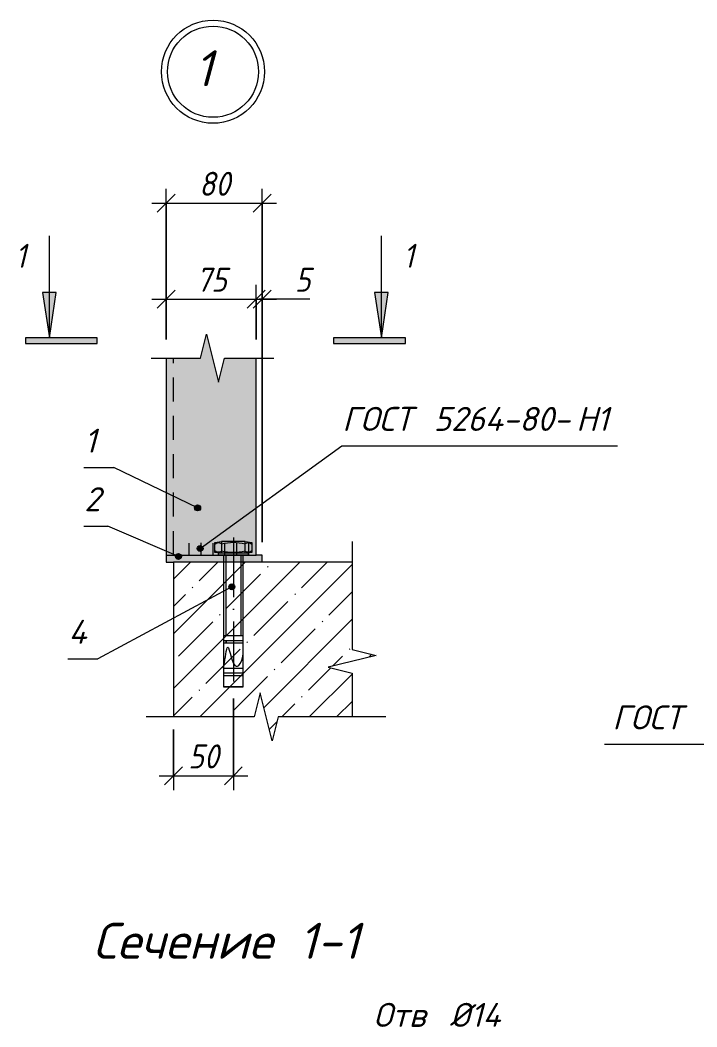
# Model space of a CAD drawing. Header units: millimetres. Extents: x -508 to 38670, y -99 to 8560.
# Drawn here: x 16004 to 16569, y 3922 to 4762 of the extents above; entities that cross this region are included whole.
import ezdxf

# ---------------------------------------------------------------- set-up
doc = ezdxf.new("R2010")
doc.units = ezdxf.units.MM
doc.linetypes.add('200_ШТРИХ_ш1п0_6_', pattern=[32, 20, -12])
doc.linetypes.add('50_200_ШТРИХ_1Т_ш5_п1_п1_', pattern=[70, 50, -10, 0, -10])
for name, color, linetype, lineweight in [('A-ANNO-DIMS', 7, 'Continuous', 9), ('A-ANNO-DIMS-10', 7, 'Continuous', 9), ('A-ANNO-NOTE', 7, 'Continuous', 9), ('A-DETL', 7, 'Continuous', 9), ('A-DETL-1', 7, 'Continuous', 5), ('A-DETL-2', 7, '200_ШТРИХ_ш1п0_6_', 5), ('A-DETL-3', 7, 'Continuous', 20), ('A-DETL-4', 7, '50_200_ШТРИХ_1Т_ш5_п1_п1_', 5), ('A-DETL-GENF', 7, 'Continuous', 9), ('A-DETL-GENF-1', 7, 'Continuous', 5), ('G-ANNO-TEXT', 7, 'Continuous', 9)]:
    doc.layers.add(name, color=color, linetype=linetype, lineweight=lineweight)
doc.layers.add('A-DETL-GENF-2', color=7, linetype='Continuous', lineweight=9, true_color=0xffffff)
doc.styles.add('ISOCPEUR_B_I', font='', dxfattribs={"height": 30})
doc.styles.add('ISOCPEUR_I_2', font='isocpeui.ttf', dxfattribs={"width": 0.9, "height": 20})
doc.styles.add('ISOCPEUR_I_4', font='isocpeui.ttf', dxfattribs={"height": 20})
doc.styles.get('ISOCPEUR_B_I').set_extended_font_data('ISOCPEUR', italic=True, bold=True)
doc.dimstyles.new('ISO-2_0_0_9К_СРЕДНИЙ_1', dxfattribs={"dimscale": 304.8, "dimtxt": 19.919624, "dimasz": 0.049213, "dimexe": 0.03937, "dimexo": 0, "dimgap": 0, "dimtad": 1, "dimdec": 0, "dimzin": 0, "dimdsep": 46, "dimtxsty": 'ISOCPEUR_I_2', "dimblk1": 'OBLIQUE', "dimblk2": 'OBLIQUE', "dimsah": 1, "dimcen": 0.09, "dimdle": 0.03937, "dimazin": 0, "dimtfac": 1, "dimtdec": 4, "dimtix": 1, "dimtmove": 0, "dimatfit": 3, "dimfxl": 1, "dimtvp": 1, "dimtolj": 1, "dimtzin": 0, "dimarcsym": 2})
doc.dimstyles.new('ISO-2_0_0_9К_СРЕДНИЙ_2', dxfattribs={"dimscale": 304.8, "dimtxt": 19.919624, "dimasz": 0.049213, "dimexe": 0.03937, "dimexo": 0, "dimgap": 0, "dimtad": 1, "dimdec": 0, "dimzin": 0, "dimdsep": 46, "dimtxsty": 'ISOCPEUR_I_2', "dimblk1": 'OBLIQUE', "dimblk2": 'OBLIQUE', "dimsah": 1, "dimcen": 0.09, "dimdle": 0.03937, "dimazin": 0, "dimtfac": 1, "dimtdec": 4, "dimtix": 1, "dimtmove": 1, "dimatfit": 3, "dimfxl": 1, "dimtvp": 1, "dimtolj": 1, "dimtzin": 0, "dimarcsym": 2})

# ---------------------------------------------------------------- blocks, each defined once
blk = doc.blocks.new('DET_Линия разрыва - Линия разрыва-17294155-АР1_Фахверк из 2-х уголков Ф-11_1_ Ф-18_1_ Ф-19_1_ Ф-20_1_Узлы 2 эт_')
at = {"layer": 'A-DETL-GENF'}
for p, q in [((-5, 20), (-10, 0)), ((5, -20), (-5, 20)), ((-10, 0), (-46.35, 0)), ((10, 0), (5, -20)), ((100, 0), (10, 0))]:
    blk.add_line(p, q, dxfattribs=at)
blk = doc.blocks.new('DET_Линия разрыва - Линия разрыва-V18-АР1_Фахверк из 2-х уголков Ф-11_1_ Ф-18_1_ Ф-19_1_ Ф-20_1_Узлы 2 эт_')
at = {"layer": 'A-DETL-GENF'}
for p, q in [((-5, 20), (-10, 0)), ((5, -20), (-5, 20)), ((-10, 0), (-100, 0)), ((10, 0), (5, -20)), ((100, 0), (10, 0))]:
    blk.add_line(p, q, dxfattribs=at)
blk = doc.blocks.new('DET_Линия разрыва - Линия разрыва-30620828-АР1_Фахверк из 2-х уголков Ф-11_1_ Ф-18_1_ Ф-19_1_ Ф-20_1_Узлы 2 эт_')
at = {"layer": 'A-DETL-GENF'}
for p, q in [((-5, 20), (-10, 0)), ((5, -20), (-5, 20)), ((-10, 0), (-51.14, 0)), ((10, 0), (5, -20)), ((51.14, 0), (10, 0))]:
    blk.add_line(p, q, dxfattribs=at)
blk = doc.blocks.new('_AT__Текстовая выноска 2_0 - _AT__Текстовая выноска 2_0-30620700-АР1_Фахверк из 2-х уголков Ф-11_1_ Ф-18_1_ Ф-19_1_ Ф-20_1_Узлы 2 эт_')
at = {"layer": 'A-ANNO-NOTE'}
blk.add_line((0, 0), (23, 0), dxfattribs=at)
blk = doc.blocks.new('DIMBLOCK260-АР1_Фахверк из 2-х уголков Ф-11_1_ Ф-18_1_ Ф-19_1_ Ф-20_1_Узлы 2 эт_')
at = {"layer": 'A-ANNO-DIMS-10'}
for p, q in [((16125.91, 4524.58), (16125.91, 4541.02)), ((16200.91, 4495.41), (16200.91, 4541.02)), ((16113.91, 4529.02), (16200.91, 4529.02)), ((16125.91, 4529.02), (16125.91, 4524.58)), ((16200.91, 4529.02), (16200.91, 4495.41))]:
    blk.add_line(p, q, dxfattribs=at)
at = {"layer": 'A-ANNO-DIMS-10', "lineweight": 20}
for p, q in [((16125.91, 4529.02), (16133.41, 4536.52)), ((16200.91, 4529.02), (16208.41, 4536.52)), ((16125.91, 4529.02), (16118.41, 4521.52)), ((16200.91, 4529.02), (16193.41, 4521.52))]:
    blk.add_line(p, q, dxfattribs=at)
at = {"layer": 'A-ANNO-DIMS-10', "color": 0, "insert": (16150.76, 4555.15), "char_height": 20, "width": 30.3391, "attachment_point": 1, "line_spacing_factor": 1.149209, "style": 'ISOCPEUR_I_2'}
blk.add_mtext('75', dxfattribs=at)
blk = doc.blocks.new('_Oblique')
at = {"color": 0, "linetype": 'ByBlock', "lineweight": -2}
blk.add_line((-0.5, -0.5), (0.5, 0.5), dxfattribs=at)
blk = doc.blocks.new('DIMBLOCK261-АР1_Фахверк из 2-х уголков Ф-11_1_ Ф-18_1_ Ф-19_1_ Ф-20_1_Узлы 2 эт_')
at = {"layer": 'A-ANNO-DIMS-10'}
for p, q in [((16200.91, 4495.41), (16200.91, 4541.02)), ((16205.91, 4495.77), (16205.91, 4541.02)), ((16200.91, 4529.02), (16217.91, 4529.02)), ((16200.91, 4529.02), (16200.91, 4495.41)), ((16233.18, 4529.02), (16203.41, 4529.02)), ((16205.91, 4529.02), (16205.91, 4495.77)), ((16245.82, 4529.02), (16233.18, 4529.02))]:
    blk.add_line(p, q, dxfattribs=at)
at = {"layer": 'A-ANNO-DIMS-10', "lineweight": 20}
for p, q in [((16200.91, 4529.02), (16208.41, 4536.52)), ((16205.91, 4529.02), (16213.41, 4536.52)), ((16200.91, 4529.02), (16193.41, 4521.52)), ((16205.91, 4529.02), (16198.41, 4521.52))]:
    blk.add_line(p, q, dxfattribs=at)
at = {"layer": 'A-ANNO-DIMS-10', "color": 0, "insert": (16233.18, 4555.15), "char_height": 20, "width": 15.1696, "attachment_point": 1, "line_spacing_factor": 1.149209, "style": 'ISOCPEUR_I_2'}
blk.add_mtext('\\fISOCPEUR|b0|i1|c204|p34|;\\W.9;5', dxfattribs=at)
blk = doc.blocks.new('DIMBLOCK262-АР1_Фахверк из 2-х уголков Ф-11_1_ Ф-18_1_ Ф-19_1_ Ф-20_1_Узлы 2 эт_')
at = {"layer": 'A-ANNO-DIMS-10'}
for p, q in [((16125.91, 4495.41), (16125.91, 4621.02)), ((16205.91, 4326.34), (16205.91, 4621.02)), ((16113.91, 4609.02), (16217.91, 4609.02)), ((16125.91, 4609.02), (16125.91, 4495.41)), ((16205.91, 4609.02), (16205.91, 4326.34))]:
    blk.add_line(p, q, dxfattribs=at)
at = {"layer": 'A-ANNO-DIMS-10', "lineweight": 20}
for p, q in [((16125.91, 4609.02), (16118.41, 4601.52)), ((16125.91, 4609.02), (16133.41, 4616.52)), ((16205.91, 4609.02), (16198.41, 4601.52)), ((16205.91, 4609.02), (16213.41, 4616.52))]:
    blk.add_line(p, q, dxfattribs=at)
at = {"layer": 'A-ANNO-DIMS-10', "color": 0, "insert": (16153.26, 4635.15), "char_height": 20, "width": 30.3391, "attachment_point": 1, "line_spacing_factor": 1.149209, "style": 'ISOCPEUR_I_2'}
blk.add_mtext('80', dxfattribs=at)
blk = doc.blocks.new('DIMBLOCK263-АР1_Фахверк из 2-х уголков Ф-11_1_ Ф-18_1_ Ф-19_1_ Ф-20_1_Узлы 2 эт_')
at = {"layer": 'A-ANNO-DIMS-10'}
for p, q in [((16181.87, 4196.07), (16181.87, 4119.59)), ((16181.87, 4131.59), (16181.87, 4196.07)), ((16131.91, 4170.16), (16131.91, 4119.59)), ((16131.91, 4131.59), (16131.91, 4170.16)), ((16119.91, 4131.59), (16193.87, 4131.59))]:
    blk.add_line(p, q, dxfattribs=at)
at = {"layer": 'A-ANNO-DIMS-10', "lineweight": 20}
for p, q in [((16131.91, 4131.59), (16139.41, 4139.09)), ((16181.87, 4131.59), (16189.37, 4139.09)), ((16131.91, 4131.59), (16124.41, 4124.09)), ((16181.87, 4131.59), (16174.37, 4124.09))]:
    blk.add_line(p, q, dxfattribs=at)
at = {"layer": 'A-ANNO-DIMS-10', "color": 0, "insert": (16144.25, 4157.72), "char_height": 20, "width": 30.3391, "attachment_point": 1, "line_spacing_factor": 1.149209, "style": 'ISOCPEUR_I_2'}
blk.add_mtext('50', dxfattribs=at)
blk = doc.blocks.new('_AT__Текстовая выноска 2_0 - _AT__Текстовая выноска 2_0-30620701-АР1_Фахверк из 2-х уголков Ф-11_1_ Ф-18_1_ Ф-19_1_ Ф-20_1_Узлы 2 эт_')
at = {"layer": 'A-ANNO-NOTE'}
blk.add_line((0, 0), (23, 0), dxfattribs=at)
blk = doc.blocks.new('_AT__Текстовая выноска1 - _AT__Текстовая выноска-30601250-АР1_Фахверк из 2-х уголков Ф-11_1_ Ф-18_1_ Ф-19_1_ Ф-20_1_Узлы 2 эт_')
at = {"layer": 'A-ANNO-NOTE'}
blk.add_line((0, 0), (2, 0), dxfattribs=at)
blk = doc.blocks.new('_AT__Текстовая выноска1 - _AT__Текстовая выноска-30601245-АР1_Фахверк из 2-х уголков Ф-11_1_ Ф-18_1_ Ф-19_1_ Ф-20_1_Узлы 2 эт_')
at = {"layer": 'A-ANNO-NOTE'}
blk.add_line((0, 0), (2.5, 0), dxfattribs=at)

msp = doc.modelspace()

# ---------------------------------------------------------------- hatches: boundary and pattern name
at = {"layer": 'A-ANNO-NOTE'}
h = msp.add_hatch(color=256, dxfattribs=at)
edge = h.paths.add_edge_path(flags=0)
edge.add_arc((16152.06, 4354.94), 2.5, 0, 360)
h = msp.add_hatch(color=256, dxfattribs=at)
edge = h.paths.add_edge_path(flags=0)
edge.add_arc((16154.17, 4321.05), 2.5, 0, 360)
h = msp.add_hatch(color=256, dxfattribs=at)
edge = h.paths.add_edge_path(flags=0)
edge.add_arc((16136.1, 4314.4), 2.5, 0, 360)
h = msp.add_hatch(color=256, dxfattribs=at)
edge = h.paths.add_edge_path(flags=0)
edge.add_arc((16180.61, 4289.1), 2.5, 0, 360)
at = {"layer": 'A-DETL-GENF'}
for points in [[(16028.37, 4496.73), (16034.03, 4534.45), (16022.71, 4534.45), (16024.19, 4524.58)], [(16305.44, 4496.73), (16311.1, 4534.45), (16299.78, 4534.45), (16300.91, 4526.97)], [(16029.07, 4492.04), (16068.25, 4492.04), (16068.25, 4496.73), (16008.37, 4496.73), (16008.37, 4492.04), (16028.37, 4492.04)], [(16280.91, 4492.04), (16325.44, 4492.04), (16325.44, 4496.73), (16265.57, 4496.73), (16265.57, 4492.04)]]:
    msp.add_hatch(color=256, dxfattribs=at).paths.add_polyline_path(points, flags=0)
at = {"layer": 'A-DETL-GENF-1'}
h = msp.add_hatch(dxfattribs=at)
h.set_pattern_fill('FP_14', color=256, style=0, pattern_type=2)
h.set_pattern_definition([(45, (10923.997, 0), (-22.80985, 22.80985), []), (45, (10946.807, 0), (-22.80985, 22.80985), [40.323, -8.065, 0.671, -7.394])])
h.paths.add_polyline_path([(16214.17, 4160.64), (16219.17, 4180.64), (16280.91, 4180.64), (16280.91, 4217), (16260.91, 4222), (16300.91, 4232), (16280.91, 4237), (16280.91, 4309.64), (16131.91, 4309.64), (16131.91, 4180.64), (16199.19, 4180.7), (16204.17, 4200.64), (16209.17, 4180.64)], flags=0)
at = {"layer": 'A-DETL-GENF-2'}
for points in [[(16125.91, 4315.64), (16200.91, 4315.64), (16200.91, 4479.66), (16174.51, 4479.66), (16169.51, 4459.66), (16159.51, 4499.66), (16154.51, 4479.66), (16125.91, 4479.66), (16125.91, 4459.66)], [(16200.91, 4309.64), (16205.91, 4309.64), (16205.91, 4315.64), (16125.91, 4315.64), (16125.91, 4309.64), (16131.91, 4309.64)]]:
    msp.add_hatch(color=256, dxfattribs=at).paths.add_polyline_path(points, flags=0)

# ---------------------------------------------------------------- linework, layer by layer
at = {"layer": 'A-ANNO-NOTE'}
for p, q in [((16154.17, 4321.05), (16272.33, 4406.61)), ((16152.06, 4354.94), (16082.04, 4388.48)), ((16136.1, 4314.4), (16077.04, 4339.65)), ((16180.61, 4289.1), (16068.89, 4229.09))]:
    msp.add_line(p, q, dxfattribs=at)
for centre in [(16152.06, 4354.94), (16154.17, 4321.05), (16136.1, 4314.4), (16180.61, 4289.1)]:
    msp.add_circle(centre, 2.5, dxfattribs=at)
at = {"layer": 'A-DETL'}
for p, q in [((16125.91, 4479.66), (16125.91, 4315.64)), ((16200.91, 4315.64), (16200.91, 4479.66)), ((16125.91, 4315.64), (16125.91, 4309.64)), ((16125.91, 4315.64), (16200.91, 4315.64)), ((16205.91, 4315.64), (16200.91, 4315.64)), ((16205.91, 4309.64), (16205.91, 4315.64)), ((16125.91, 4309.64), (16131.91, 4309.64))]:
    msp.add_line(p, q, dxfattribs=at)
at = {"layer": 'A-DETL-1'}
for p, q in [((16028.37, 4496.73), (16028.37, 4581.73)), ((16305.44, 4496.73), (16305.44, 4581.73)), ((16022.71, 4534.45), (16028.37, 4496.73)), ((16034.03, 4534.45), (16022.71, 4534.45)), ((16028.37, 4496.73), (16034.03, 4534.45)), ((16311.1, 4534.45), (16299.78, 4534.45)), ((16299.78, 4534.45), (16305.44, 4496.73)), ((16305.44, 4496.73), (16311.1, 4534.45)), ((16008.37, 4496.73), (16008.37, 4492.04)), ((16028.37, 4496.73), (16008.37, 4496.73)), ((16008.37, 4492.04), (16068.25, 4492.04)), ((16068.25, 4496.73), (16028.37, 4496.73)), ((16068.25, 4492.04), (16068.25, 4496.73)), ((16305.44, 4496.73), (16265.57, 4496.73)), ((16265.57, 4496.73), (16265.57, 4492.04)), ((16265.57, 4492.04), (16325.44, 4492.04)), ((16325.44, 4496.73), (16305.44, 4496.73)), ((16325.44, 4492.04), (16325.44, 4496.73)), ((16144.91, 4315.64), (16144.91, 4325.64)), ((16154.91, 4315.64), (16154.91, 4325.74)), ((16164.91, 4315.64), (16164.91, 4325.64)), ((16166.46, 4326.04), (16171.95, 4326.81)), ((16166.46, 4317.85), (16166.46, 4326.04)), ((16191.79, 4326.83), (16171.95, 4326.83)), ((16171.95, 4326.83), (16171.95, 4317.08)), ((16174.91, 4315.64), (16174.91, 4325.64)), ((16184.91, 4315.64), (16184.91, 4325.64)), ((16191.79, 4317.08), (16191.79, 4326.83)), ((16191.79, 4326.81), (16197.28, 4326.04)), ((16194.91, 4315.64), (16194.91, 4325.68)), ((16197.28, 4326.04), (16197.28, 4317.85)), ((16171.95, 4317.08), (16166.46, 4317.85)), ((16194.55, 4317.08), (16169.2, 4317.08)), ((16169.2, 4317.08), (16169.2, 4315.64)), ((16194.55, 4315.64), (16169.2, 4315.64)), ((16191.79, 4317.08), (16171.95, 4317.08)), ((16173.61, 4315.64), (16173.61, 4205.64)), ((16175.71, 4315.64), (16175.71, 4248.58)), ((16176.33, 4315.64), (16178.37, 4315.64)), ((16188.03, 4315.64), (16188.03, 4248.58)), ((16190.14, 4205.64), (16190.14, 4315.64)), ((16197.28, 4317.85), (16191.79, 4317.08)), ((16194.55, 4315.64), (16194.55, 4317.08)), ((16173.61, 4248.58), (16190.14, 4248.58)), ((16173.61, 4244.45), (16190.14, 4244.45)), ((16173.61, 4242.39), (16190.14, 4242.39)), ((16175.67, 4244.45), (16175.67, 4242.39)), ((16175.76, 4244.45), (16175.76, 4242.39)), ((16173.61, 4221.42), (16190.14, 4221.42)), ((16173.61, 4217.29), (16190.14, 4217.29)), ((16174.58, 4215.22), (16189.17, 4215.22)), ((16190.14, 4205.64), (16173.61, 4205.64)), ((16173.61, 4205.64), (16190.14, 4205.64))]:
    msp.add_line(p, q, dxfattribs=at)
for radius in [43, 38]:
    msp.add_circle((16164.91, 4718.61), radius, dxfattribs=at)
for centre, radius, start, end in [((16169.59, 4321.52), 4.23, 56.08031, 137.7236), ((16181.87, 4283.1), 42.85, 76.6145, 103.3855), ((16194.15, 4321.52), 4.23, 42.2764, 123.91969), ((16169.59, 4322.39), 4.23, 222.2764, 303.91969), ((16181.87, 4360.8), 42.85, 256.6145, 283.3855), ((16194.15, 4322.39), 4.23, 236.08031, 317.7236), ((16174.79, 4216.58), 1.38, 210.89949, 261.27655), ((16188.96, 4216.58), 1.38, 278.72345, 329.10051)]:
    msp.add_arc(centre, radius, start, end, dxfattribs=at)
msp.add_open_spline([(16173.61, 4221.42), (16174.79, 4226.14), (16177.25, 4251.6), (16181.01, 4214.13), (16190.14, 4226.11), (16190.14, 4237.11)], degree=3, knots=[3.947128, 3.947128, 3.947128, 3.947128, 10.095996, 20.129437, 28.583816, 28.583816, 28.583816, 28.583816], dxfattribs=at)
at = {"layer": 'A-DETL-2'}
for p, q in [((16131.91, 4315.64), (16131.91, 4479.66)), ((16200.91, 4315.64), (16200.91, 4325.64)), ((16168.65, 4315.64), (16175.65, 4315.64))]:
    msp.add_line(p, q, dxfattribs=at)
at = {"layer": 'A-DETL-3'}
for p, q in [((16280.91, 4309.64), (16131.91, 4309.64)), ((16131.91, 4309.64), (16131.91, 4180.64))]:
    msp.add_line(p, q, dxfattribs=at)
at = {"layer": 'A-DETL-4'}
msp.add_line((16181.87, 4330.38), (16181.87, 4200.38), dxfattribs=at)

# ---------------------------------------------------------------- block references
at = {"layer": 'A-ANNO-NOTE', "xscale": 10, "yscale": 10, "zscale": 10}
for name, p in [('_AT__Текстовая выноска 2_0 - _AT__Текстовая выноска 2_0-30620701-АР1_Фахверк из 2-х уголков Ф-11_1_ Ф-18_1_ Ф-19_1_ Ф-20_1_Узлы 2 эт_', (16272.33, 4406.61)), ('_AT__Текстовая выноска1 - _AT__Текстовая выноска-30601245-АР1_Фахверк из 2-х уголков Ф-11_1_ Ф-18_1_ Ф-19_1_ Ф-20_1_Узлы 2 эт_', (16057.04, 4388.48)), ('_AT__Текстовая выноска1 - _AT__Текстовая выноска-30601250-АР1_Фахверк из 2-х уголков Ф-11_1_ Ф-18_1_ Ф-19_1_ Ф-20_1_Узлы 2 эт_', (16057.04, 4339.65)), ('_AT__Текстовая выноска1 - _AT__Текстовая выноска-30601245-АР1_Фахверк из 2-х уголков Ф-11_1_ Ф-18_1_ Ф-19_1_ Ф-20_1_Узлы 2 эт_', (16043.89, 4229.09))]:
    msp.add_blockref(name, p, dxfattribs=at)
at = {"layer": 'A-ANNO-NOTE', "xscale": 10, "yscale": 10, "zscale": 10, "rotation": 180}
msp.add_blockref('_AT__Текстовая выноска 2_0 - _AT__Текстовая выноска 2_0-30620700-АР1_Фахверк из 2-х уголков Ф-11_1_ Ф-18_1_ Ф-19_1_ Ф-20_1_Узлы 2 эт_', (16721.43, 4157.73), dxfattribs=at)
at = {"layer": 'A-DETL-GENF'}
for name, p, rotation in [('DET_Линия разрыва - Линия разрыва-30620828-АР1_Фахверк из 2-х уголков Ф-11_1_ Ф-18_1_ Ф-19_1_ Ф-20_1_Узлы 2 эт_', (16164.51, 4479.66), 180), ('DET_Линия разрыва - Линия разрыва-17294155-АР1_Фахверк из 2-х уголков Ф-11_1_ Ф-18_1_ Ф-19_1_ Ф-20_1_Узлы 2 эт_', (16280.91, 4227), 89.9999999999999)]:
    msp.add_blockref(name, p, dxfattribs=dict(at, rotation=rotation))
msp.add_blockref('DET_Линия разрыва - Линия разрыва-V18-АР1_Фахверк из 2-х уголков Ф-11_1_ Ф-18_1_ Ф-19_1_ Ф-20_1_Узлы 2 эт_', (16209.17, 4180.64), dxfattribs=at)

# ---------------------------------------------------------------- texts
at = {"layer": 'A-ANNO-NOTE', "char_height": 20, "attachment_point": 1, "style": 'ISOCPEUR_I_4'}
for s, insert, width in [('ГОСТ', (16272.74, 4439.13), 76.962), (' 5264-80-', (16336.24, 4439.13), 159.5358), ('\\fISOCPEUR|b0|i1|c204|p34|;Н', (16467.87, 4439.13), 20.8439), ('\\fISOCPEUR|b0|i1|c204|p34|;1', (16485.07, 4439.13), 12.827), ('\\fISOCPEUR|b0|i1|c204|p34|;1', (16057.46, 4421), 12.827), ('\\fISOCPEUR|b0|i1|c204|p34|;2', (16057.46, 4372.18), 17.6371), ('\\fISOCPEUR|b0|i1|c204|p34|;4', (16044.3, 4261.62), 20.8439), ('ГОСТ', (16498.12, 4190.26), 76.962), ('Отв', (16298.71, 3942.23), 61.7299), (' Ø14', (16349.65, 3942.23), 74.5569)]:
    msp.add_mtext(s, dxfattribs=dict(at, insert=insert, width=width))
at = {"layer": 'G-ANNO-TEXT', "attachment_point": 1}
for s, insert, char_height, width, style in [('\\fISOCPEUR|b1|i1|c204|p34|;1', (16149.53, 4736.47), 30, 19.2405, 'ISOCPEUR_B_I'), ('\\fISOCPEUR|b0|i1|c204|p34|;\\W.9;1', (15999.9, 4575.16), 20, 11.5443, 'ISOCPEUR_I_2'), ('\\fISOCPEUR|b0|i1|c204|p34|;\\W.9;1', (16323.65, 4575.16), 20, 11.5443, 'ISOCPEUR_I_2'), ('Сечение', (16064.63, 4009.02), 30, 185.1898, 'ISOCPEUR_B_I'), (' 1-1', (16217.43, 4009.02), 30, 88.1856, 'ISOCPEUR_B_I')]:
    msp.add_mtext(s, dxfattribs=dict(at, insert=insert, char_height=char_height, width=width, style=style))

# ---------------------------------------------------------------- dimensions: what is measured, and where the dimension line sits
at = {"layer": 'A-ANNO-DIMS'}
for base, p1, p2, override, picture, middle in [((16205.91, 4609.02), (16125.91, 4495.41), (16205.91, 4326.34), {"dimpost": '<>', "dimfxl": 187.045722}, 'DIMBLOCK262-АР1_Фахверк из 2-х уголков Ф-11_1_ Ф-18_1_ Ф-19_1_ Ф-20_1_Узлы 2 эт_', (16165.91, 4619.02)), ((16200.91, 4529.02), (16125.91, 4524.58), (16200.91, 4495.41), {"dimpost": '<>', "dimfxl": 80.471737}, 'DIMBLOCK260-АР1_Фахверк из 2-х уголков Ф-11_1_ Ф-18_1_ Ф-19_1_ Ф-20_1_Узлы 2 эт_', (16163.41, 4539.15)), ((16181.87, 4131.59), (16131.91, 4170.16), (16181.87, 4196.07), {"dimpost": '<>', "dimfxl": 56.284361}, 'DIMBLOCK263-АР1_Фахверк из 2-х уголков Ф-11_1_ Ф-18_1_ Ф-19_1_ Ф-20_1_Узлы 2 эт_', (16156.89, 4141.59))]:
    dim = msp.add_linear_dim(base=base, p1=p1, p2=p2, dimstyle='ISO-2_0_0_9К_СРЕДНИЙ_1', override=override, dxfattribs=at)
    dim.commit()
    dim.dimension.update_dxf_attribs({"geometry": picture, "text_midpoint": middle})
dim = msp.add_linear_dim(base=(16205.91, 4529.02), p1=(16200.91, 4495.41), p2=(16205.91, 4495.77), dimstyle='ISO-2_0_0_9К_СРЕДНИЙ_2', override={"dimpost": '<>', "dimfxl": 5.012949}, dxfattribs=at)
dim.commit()
dim.dimension.update_dxf_attribs({"geometry": 'DIMBLOCK261-АР1_Фахверк из 2-х уголков Ф-11_1_ Ф-18_1_ Ф-19_1_ Ф-20_1_Узлы 2 эт_', "text_midpoint": (16240.76, 4541.81), "dimtype": 160})

doc.saveas('drawing.dxf')
